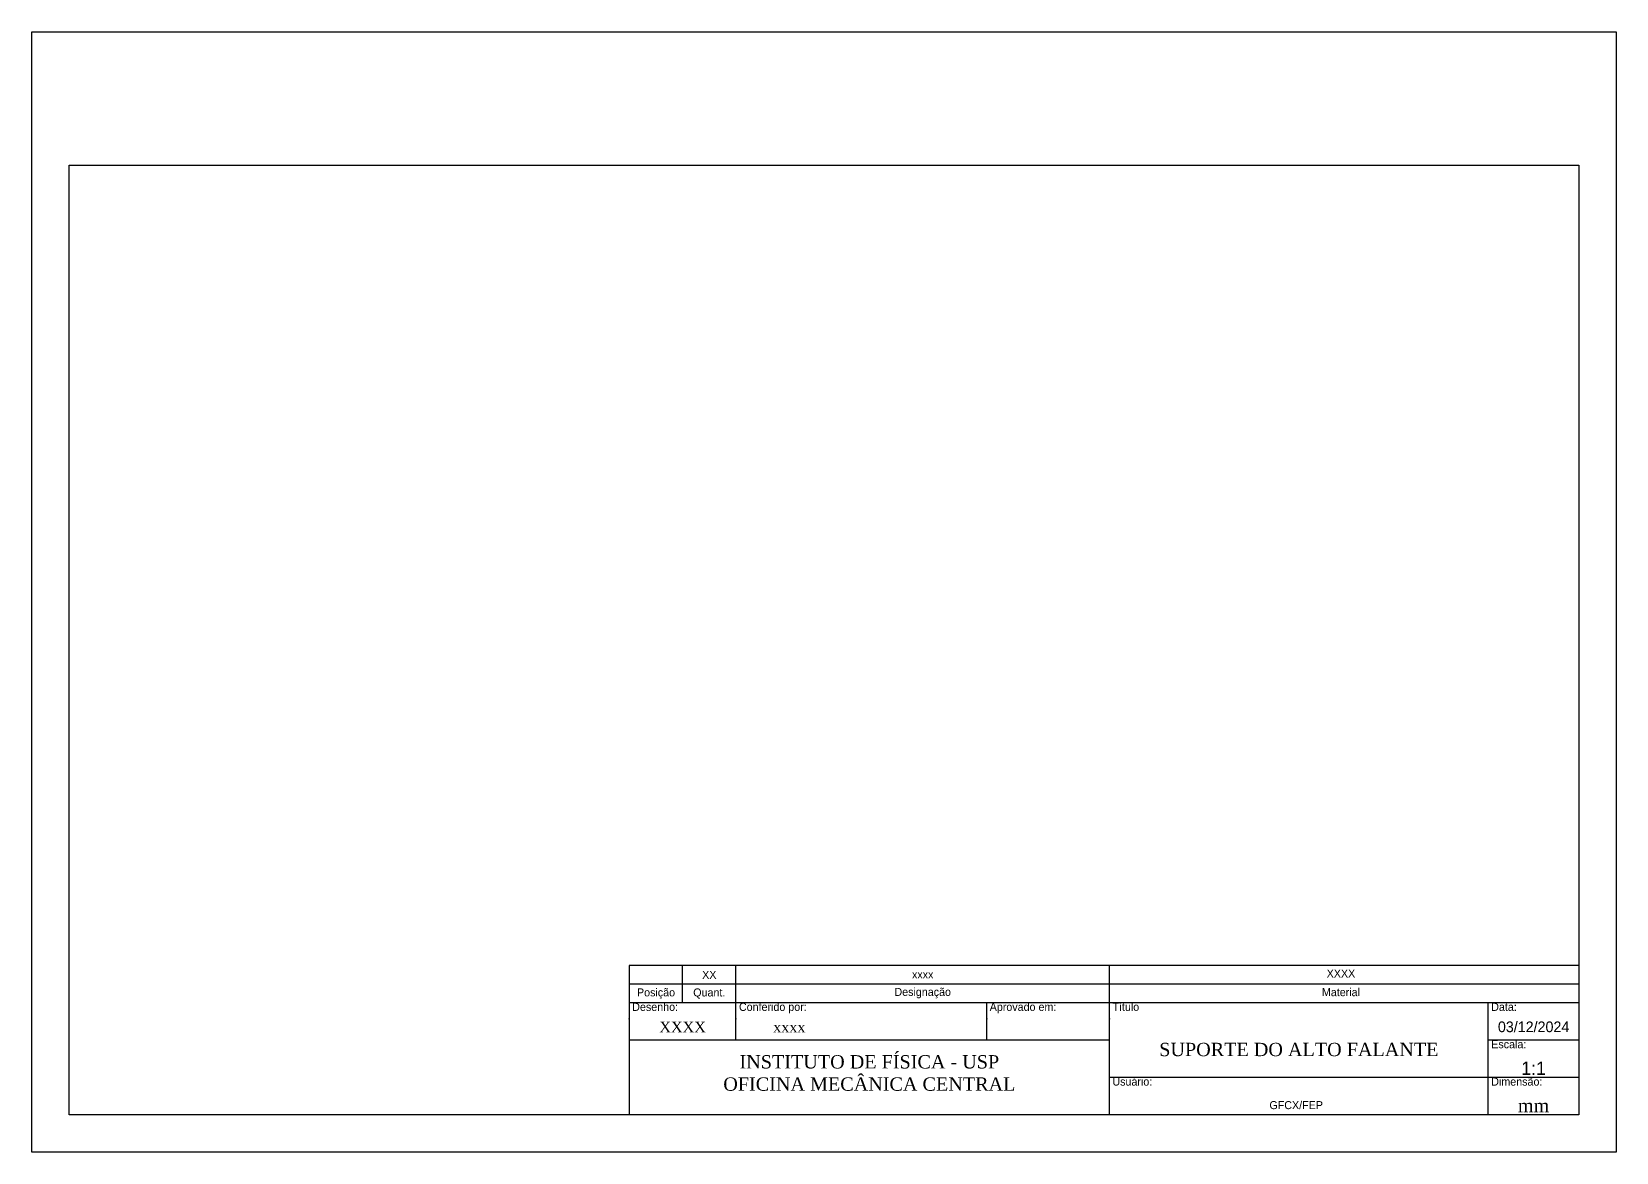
# Model space of a CAD drawing. Extents: x -627 to 207, y 20 to 317.
# Drawn here: x -626.9 to -329.9, y 19.6 to 229.6 of the extents above; entities that cross this region are included whole.
import ezdxf

# ---------------------------------------------------------------- set-up
doc = ezdxf.new("R2010")
doc.units = 0
doc.header["$LTSCALE"] = 0.2
doc.layers.add('A4', color=9, linetype='CONTINUOUS')
doc.layers.add('LEGENDA', color=7, linetype='CONTINUOUS')

msp = doc.modelspace()

# ---------------------------------------------------------------- linework, layer by layer
at = {"layer": 'A4'}
for p, q in [((-626.9157, 229.58618), (-329.9157, 229.58618)), ((-626.9157, 19.58618), (-626.9157, 229.58618)), ((-329.9157, 229.58618), (-329.9157, 19.58618)), ((-329.9157, 19.58618), (-626.9157, 19.58618))]:
    msp.add_line(p, q, dxfattribs=at)
at = {"layer": 'LEGENDA'}
for p, q in [((-619.9157, 204.58618), (-336.9157, 204.58618)), ((-619.9157, 26.58618), (-619.9157, 204.58618)), ((-336.9157, 204.58618), (-336.9157, 26.58618)), ((-336.9157, 54.58618), (-514.9157, 54.58618)), ((-514.9157, 54.58618), (-514.9157, 26.58618)), ((-504.9157, 47.58618), (-504.9157, 54.58618)), ((-494.9157, 40.58618), (-494.9157, 54.58618)), ((-424.9157, 26.58618), (-424.9157, 54.58618)), ((-336.9157, 51.08618), (-514.9157, 51.08618)), ((-336.9157, 47.58618), (-514.9157, 47.58618)), ((-447.9157, 40.58618), (-447.9157, 47.58618)), ((-353.9157, 26.58618), (-353.9157, 47.58618)), ((-424.9157, 40.58618), (-514.9157, 40.58618)), ((-336.9157, 40.58618), (-353.9157, 40.58618)), ((-336.9157, 33.58618), (-424.9157, 33.58618)), ((-336.9157, 26.58618), (-619.9157, 26.58618))]:
    msp.add_line(p, q, dxfattribs=at)
for p in [(-514.9157, 44.58618), (-514.9157, 44.58618), (-514.9157, 44.58618), (-494.9157, 44.58618), (-494.9157, 44.58618), (-494.9157, 44.58618), (-447.9157, 44.58618), (-424.9157, 44.58618)]:
    msp.add_point(p, dxfattribs=at)

# ---------------------------------------------------------------- texts
for s, insert, char_height, width, attachment_point in [('XX', (-499.9157, 52.83618), 1.5, 10, 5), ('XXXX', (-381.52496, 53.08618), 1.5, 70, 5), ('xxxx', (-459.9157, 52.91637), 1.5, 70, 5), (' Desenho:', (-514.9157, 47.58618), 1.5, 20, 1), ('Posição', (-509.89926, 49.32411), 1.5, 10, 5), ('Quant.', (-499.9157, 49.33618), 1.5, 10, 5), (' Conferido por:', (-494.9157, 47.58618), 1.5, 47, 1), ('Designação', (-459.9157, 49.41637), 1.5, 70, 5), (' Aprovado em:', (-447.9157, 47.58618), 1.5, 23, 1), (' Título', (-424.9157, 47.58618), 1.5, 71, 1), ('Material', (-381.52496, 49.58618), 1.5, 70, 5), (' Data:', (-353.9157, 47.58618), 1.5, 17, 1), ('{\\fTimes New Roman|b0|i0|c0|p18;XXXX}', (-504.9157, 43.06383), 2, 20, 5), ('{\\fTimes New Roman|b0|i0|c0|p18;xxxx}', (-484.9157, 43.06383), 2, 20, 5), ('03/12/2024', (-345.4157, 43.08599), 2, 17, 5), ('{\\fTimes New Roman|b0|i0|c0|p18;SUPORTE DO ALTO FALANTE}', (-389.4157, 38.83618), 2.5, 71, 5), (' Escala:', (-353.9157, 40.58618), 1.5, 17, 1), ('\\P\\fTimes New Roman|b0|i0|c0|p18;INSTITUTO DE FÍSICA - USP\\POFICINA MECÂNICA CENTRAL', (-469.9157, 36.52368), 2.5, 90, 5), ('1:1', (-345.4157, 35.33618), 2.5, 17, 5), (' Usuário:', (-424.9157, 33.58618), 1.5, 71, 1), (' Dimensão:', (-353.9157, 33.58618), 1.5, 17, 1), ('GFCX/FEP', (-389.9157, 28.41637), 1.5, 70, 5), ('\\fTimes New Roman|b0|i0|c0|p18;mm', (-345.4157, 28.33618), 2.5, 17, 5)]:
    msp.add_mtext(s, dxfattribs=dict(at, insert=insert, char_height=char_height, width=width, attachment_point=attachment_point))

doc.saveas('drawing.dxf')
